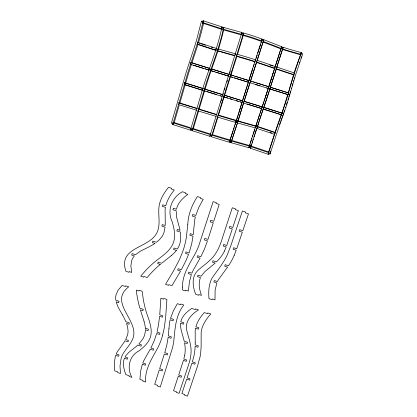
<?xml version="1.0" encoding="UTF-8"?>
<svg xmlns="http://www.w3.org/2000/svg" width="417" height="417" viewBox="0 0 417 417"><rect width="100%" height="100%" fill="white"/><g stroke="black" fill="none" stroke-linecap="round" stroke-linejoin="round"><path stroke-width="0.63" d="M237.429 54.731L243.226 35.481L243.012 34.757L243.559 32.985L249.418 34.731A20.224 1.731 17.3 0 1 254.547 36.383L262.121 39.073L261.078 42.925M261.829 40.324L261.84 40.011L263.518 40.527L253.781 70.76A114.566 1.96 -72.3 0 0 252.467 74.857L250.111 82.227A80.882 1.459 -72.4 0 0 247.317 91.036A89.452 1.59 -72.4 0 0 245.295 97.448L237.45 122.473M261.553 41.194L262.121 39.073M280.933 48.68L281.626 46.688L269.997 42.138A65.563 5.259 17.5 0 0 263.81 39.709L243.528 103.088L257.805 107.466A55.987 1.605 17.4 0 1 261.647 108.655L262.752 105.074M263.794 39.704L262.105 39.448M281.204 114.644A53.579 2.226 -71.5 0 1 280.161 117.625L275.799 130.047A33.553 1.616 -71.6 0 0 275.006 132.356L274.615 134.404L256.851 128.389L259.129 121.509M249.439 145.861L248.85 147.785A33.167 3.383 17.6 0 0 246.53 147.086L230.982 142.671L237.57 122.562L237.325 122.895L255.251 127.904L258.441 118.246M274.615 134.404L274.464 133.961L268.611 151.95L268.167 154.259L250.455 148.28L251.55 144.558M250.716 147.482L250.773 147.165L249.178 146.659L249.116 146.977L250.716 147.482L252.624 141.478M250.455 148.28L251.034 146.367M184.689 355.143L183.808 359.016L186.78 360.012L186.336 361.351L183.428 360.377L178.695 375.013L181.603 375.993L181.171 377.312L178.262 376.332L173.54 390.729L176.427 391.704L176.214 392.35L179.102 393.33L187.447 368.143C190.027 360.893 192.154 353.121 190.559 345.391C189.798 340.256 187.879 335.398 186.738 330.358C184.606 321.59 191.565 314.053 198.528 309.894L195.521 308.898L195.292 309.602L191.731 308.424C186.967 311.681 182.135 315.909 180.78 321.773L183.845 322.789L183.397 324.176L180.54 323.227L180.452 325.401L181.041 329.534L184.215 341.169L187.561 342.284L187.118 343.644L184.533 342.784L184.726 343.926A39.167 35.674 25.4 0 1 184.757 355.154M251.884 138.293L249.376 146.179A33.193 3.284 17.6 0 0 247.057 145.481L231.498 141.05M248.85 147.785L248.918 147.462L250.513 147.962M223.674 28.69L221.792 27.803C216.976 51.307 206.728 73.157 200.535 96.275L190.439 130.161L172.747 124.574L187.275 74.669A64.786 7.256 -73.6 0 1 188.927 69.331L196.459 46.391A35.523 4.535 -74.4 0 0 198.169 40.72L203.121 21.694L201.453 21.178L196.522 40.209A35.518 4.639 -74.4 0 1 194.817 45.886L187.285 68.821A64.781 7.423 -73.6 0 0 185.633 74.158L171.377 123.25L173.482 123.573M223.46 28.314C218.805 50.963 209.032 72.047 202.923 94.278L192.049 130.672L209.798 136.281L210.09 136.02L211.695 136.531L211.414 136.786L217.059 138.543A66.079 5.77 17.3 0 0 229.345 142.202L230.043 140.279M162.661 335.075L164.027 329.06A118.923 107.31 38.7 0 0 164.616 325.641L165.81 315.429L166.894 299.437L163.902 298.447L163.683 299.151L160.873 298.223L159.747 314.793L162.859 315.825L162.432 317.212L159.607 316.274L158.496 324.947L157.032 332.104L160.013 333.1L159.586 334.465L156.672 333.491L154.181 340.903L150.902 347.997L153.701 348.935L153.284 350.275L150.235 349.253L144.141 359.965A45.099 40.699 19.7 0 0 142.828 362.952L145.684 363.911L145.272 365.235L142.353 364.249L140.717 370.755L139.909 379.366L142.968 380.403L142.765 381.049L145.637 382.024C144.61 368.79 152.393 357.994 158.241 346.96A89.014 80.924 35.7 0 0 160.373 342.039A79.418 72.303 34.5 0 0 162.661 335.075M292.129 85.615L292.301 85.016M292.468 84.411L292.645 83.791M293.375 81.221L293.568 80.544M172.747 124.574L173.248 124.386L172.45 124.136L172.763 123.051M203.173 88.597L202.839 88.576L202.334 90.27L184.314 84.641L184.804 82.947L185.685 83.051L187.415 77.218A67.981 7.485 -73.5 0 1 191.361 64.593L190.605 64.286L191.101 62.571L209.417 68.294L208.907 69.999L209.204 70.129M202.547 22.153L202.886 20.98L203.715 21.231L203.413 20.85L202.902 22.622L203.579 23.446L201.114 33.256L198.44 42.852L197.778 42.32L197.277 44.046L197.934 44.551A35.273 4.451 -74.3 0 1 197.184 46.98L191.909 62.92L191.101 62.571M179.159 105.532L174.212 122.582L173.222 122.937L190.923 128.53L191.325 128.321M224.07 95.712L226.78 86.981A94.206 4.472 -72.7 0 1 229.147 79.444L243.293 33.886L241.61 33.37L227.494 78.933A94.195 4.702 -72.8 0 0 225.128 86.465L222.423 95.201M294.188 78.427L294.407 77.687M190.439 130.161L191.163 128.858M203.413 20.85L222.058 26.928L221.536 28.684L202.902 22.622M216.121 50.363L215.87 50.123L216.381 48.419L197.778 42.32M222.042 96.426L203.976 90.781L204.481 89.087L205.133 89.123L206.571 84.437A41.445 3.451 -73.2 0 1 210.674 71.933L211.085 70.744L210.538 70.504L211.049 68.8A55.774 0.813 17.3 0 0 214.864 69.978L229.136 74.414M192.68 129.64L192.925 128.827M218.242 49.17L218.492 49.425L222.214 35.982L223.668 30.003L223.189 29.185L223.715 27.423A34.564 3.195 17.6 0 0 226.097 28.121L238.842 31.65A53.454 4.326 17.2 0 1 241.886 32.505L241.448 34.606M211.664 69.092L217.971 51.093L217.481 50.613L217.992 48.904L233.421 53.214A61.883 2.841 17.2 0 1 235.516 53.798L235.641 53.996M289.205 95.691L289.388 95.092M288.845 96.885L289.023 96.291M209.798 136.281L222.782 94.722M228.594 76.817L228.787 76.212L228.433 76.03L228.959 74.315M241.563 34.971L241.339 34.277L241.886 32.505M223.189 94.106L223.371 93.512M235.516 53.798L234.98 55.529A61.841 2.664 17.2 0 0 232.889 54.945L217.481 50.613M220.708 102.17L220.854 101.701M221.135 100.778L221.276 100.325M221.552 99.428L221.688 98.98M211.414 136.786L224.21 95.253L224.633 95.217L230.424 76.718L230.075 76.535L230.601 74.82L248.975 80.601L249.111 80.168M223.903 96.916L224.424 95.232M230.601 74.82L230.961 75.034L235.647 60.423A58.729 3.44 -73.1 0 0 236.898 56.441L236.606 55.987L237.143 54.252L243.992 56.227A23.149 1.126 17.3 0 1 253.672 59.209L255.454 59.782L254.693 62.732M217.997 116.75L212.472 134.66L211.919 135.155L217.57 136.912A66.121 5.603 17.3 0 0 229.861 140.576L233.103 131.063M243.121 35.122L243.559 32.985M288.303 98.647L288.486 98.063M224.45 90.02L224.627 89.447M224.805 88.878L224.982 88.305M242.611 100.794L243.71 97.276M238.107 115.238L238.321 114.566M238.524 113.904L238.727 113.257M240.593 107.268L240.875 106.366M241.01 105.918L242.095 102.452L223.689 96.942L224.117 96.885L218.503 115.108L218.018 115.373L222.61 116.791M238.925 112.621L239.118 111.996M239.311 111.386L239.499 110.776M239.686 110.182L240.447 107.727M287.944 99.804L288.126 99.225M244.253 95.556L244.607 94.419M244.784 93.851L244.961 93.288M243.893 96.697L244.07 96.129M237.674 116.635L237.893 115.931M227.296 80.929L227.479 80.351M226.931 82.076L227.114 81.503M235.829 121.962L229.616 141.368L231.227 141.879L238.081 120.94A54.888 1.235 -72.3 0 0 239.28 117.141L243.528 103.088M247.119 86.46L246.755 87.612M246.212 89.327L245.498 91.594M246.39 88.758L246.572 88.185M245.144 92.72L245.321 92.157M268.444 153.487L274.141 135.911A33.772 1.647 -71.6 0 1 275.965 130.542L284.451 106.1A20.073 0.891 -71.5 0 0 285.494 102.916L293.719 75.258L298.906 59.6L301.105 53.444L302.747 53.944L295.898 73.95L287.157 103.432A20.073 0.949 -71.5 0 1 286.114 106.622L277.592 131.053A33.777 1.751 -71.6 0 0 275.762 136.416L270.065 153.998L268.444 153.487L268.397 153.133M270.362 151.981L270.659 151.037M229.345 142.202L229.861 140.576M241.87 102.582L242.512 100.841M248.84 80.465L248.297 82.18L229.981 76.582M217.507 117.036L222.094 118.449A40.605 2.361 17.3 0 0 234.484 122.098L235.668 122.431L236.481 120.435M247.672 84.703L247.86 84.109M248.052 83.509L248.245 82.905M247.302 85.876L247.489 85.292M235.099 124.798L243.643 96.932A89.441 1.814 -72.4 0 1 245.66 90.52A80.872 1.663 -72.4 0 1 248.449 81.711L250.794 74.341A114.55 2.231 -72.4 0 1 252.108 70.238L261.84 40.011M230.982 142.671L231.649 140.784M249.116 146.977L250.106 143.86M272.88 73.767L275.283 66.522L264.368 62.759A39.459 1.871 17.3 0 0 257.148 60.335M272.968 73.752L267.339 91.323M251.993 143.167L258.118 124.547M273.271 78.198L268.647 92.939A22.523 0.308 -71.9 0 1 267.594 96.171L265.493 102.53M276.184 69.008L273.875 76.29M272.843 79.876L278.024 63.535A170.355 2.669 -71.7 0 1 280.255 56.535L282.966 48.075L281.334 47.574L281.209 47.835M273.469 77.572L273.672 76.936M229.882 72.782L230.022 72.339M229.465 74.09L229.6 73.658M251.326 73.241L251.519 72.626M250.111 77.041L250.403 76.118M250.554 75.649L250.857 74.695M251.013 74.216L251.17 73.731M249.251 79.73L249.533 78.849M249.674 78.401L249.965 77.499M233.463 129.937L234.145 127.784M234.474 126.758L234.792 125.762M250.408 142.671L251.253 140.029M271.05 79.511L276.382 63.03A170.318 2.121 -71.8 0 1 278.619 56.034L281.334 47.574M252.963 140.112L253.228 139.278M287.042 102.655L287.224 102.087M230.309 71.443L230.455 70.989M253.447 66.621L253.682 65.881M253.927 65.125L254.177 64.348M252.551 69.415L252.765 68.737M251.722 72.005L252.337 70.082M252.415 136.401L252.78 135.275M251.654 138.778L254.782 129.333M253.989 136.901L254.704 134.681M282.142 50.327L282.439 49.399M257.805 53.079L258.55 50.765M258.941 49.555L260.625 44.332M256.121 58.307L256.434 57.322M256.763 56.305L257.101 55.263M253.129 134.185L256.518 124.042M255.048 133.628L256.601 128.848M269.246 90.77L269.94 88.936L288.058 94.607L288.627 92.913L270.44 87.257M266.844 92.6L265.238 97.776M267.224 91.438L265.931 95.655M266.984 92.423L268.84 86.71L250.513 80.981M265.91 95.457L264.54 99.892M282.554 49.175L283.226 47.251L285.009 47.861A17.467 1.522 16.9 0 0 288.918 49.123L301.355 52.62L295.898 67.434A17.941 0.787 -71.3 0 0 294.6 71.416L294.021 73.225L294.459 72.98L293.109 72.532A159.143 9.617 16.6 0 1 276.893 67.074L276.7 67.366A175.187 2.726 -71.7 0 1 281.991 50.791M276.262 68.894L276.898 67.074M288.058 94.607L287.746 94.581L285.4 102.144A20.141 0.886 -71.5 0 1 283.737 107.226L281.454 114.904L263.289 109.165L264.378 105.579M269.94 88.936L270.497 87.226M264.435 99.96L263.492 103.082M264.19 100.956L264.993 98.276M257.039 122.212L256.575 123.625M263.32 103.348L260.119 113.221M263.883 101.649L262.778 105.246M257.268 121.529L260.927 110.552A63.202 0.631 -71.9 0 0 261.626 108.451L261.647 108.655M258.159 124.125L258.629 122.707M265.327 102.723L259.296 120.711M258.53 117.735L259.765 114.044M258.858 122.025L259.603 120.101M264.425 105.756L266.072 100.471A23.342 0.313 -71.9 0 0 269.059 91.354M259.718 119.45L262.543 111.052A63.207 0.792 -71.9 0 0 263.247 108.957M288.627 92.913L288.251 92.908A64.218 2.679 -71.6 0 0 290.06 86.673L293.516 74.852L294.459 72.98M300.579 54.518L301.355 52.62M274.73 133.664L275.095 132.585M268.167 154.259L268.668 152.33M301.585 54.2L301.965 53.068L301.152 52.818M289.528 95.107L289.904 93.981M270.279 152.836L270.065 153.998M282.981 115.295L283.409 113.507M284.217 111.167L284.415 110.588M283.815 112.329L284.019 111.746M299.192 62.972L299.479 62.149M281.637 118.574L281.788 118.136M279.515 124.553L279.729 123.948M280.844 120.805L281.006 120.357M281.324 119.455L281.48 119.012M279.937 123.354L280.146 122.77M280.354 122.191L280.521 121.722M300.886 58.166L301.397 56.743M234.187 255.308L236.194 250.221L233.093 249.215L233.593 247.719L236.726 248.735L242.319 232.191L239.176 231.174L239.681 229.658L242.83 230.674L248.48 213.838L245.311 212.821L245.566 212.05L242.397 211.028L230.825 245.754L227.077 255.293A66.324 63.681 33.7 0 1 224.81 259.697L221.448 265.03L212.31 277.618A29.946 28.205 11.8 0 0 210.298 282.252C208.594 287.532 208.495 293.182 209.006 298.661L212.039 299.661L212.274 298.947L215 299.849L215.109 290.138L216.866 282.971L213.853 281.986L214.333 280.537L217.455 281.564A30.144 28.356 10.6 0 1 218.461 279.578L227.573 267.104L224.7 266.166L225.19 264.696L228.485 265.77A70.854 68.075 33.2 0 0 234.208 255.319M281.626 46.688L281.485 46.985L283.226 47.251M224.44 251.018L226.191 246.973L223.116 245.973L223.606 244.477L226.744 245.498L232.29 228.954L229.152 227.937L229.652 226.421L232.79 227.432L238.362 210.59L235.193 209.569L235.449 208.797L232.285 207.781L222.334 238.159C219.895 246.28 216.423 254.412 209.97 260.177C206.045 264.185 201.14 267.073 197.257 271.113C191.309 277.378 192.8 286.964 195.709 294.282L198.737 295.278L198.966 294.569L201.437 295.382C199.472 289.758 198.075 283.315 200.462 277.597L197.496 276.622L197.96 275.173L201.135 276.216L204.846 271.629L215.203 263.064L212.524 262.194L213.004 260.724L216.475 261.855L217.351 260.979A41.382 39.85 27.4 0 0 224.502 251.05M229.616 141.368L229.788 141.087M235.668 122.431L235.965 122.061M210.34 135.212L210.048 135.462L211.664 135.973M210.585 134.399L210.872 134.154M171.225 255.72L161.634 263.273L158.132 262.121L157.694 263.575L160.253 264.414M268.84 86.71L268.725 86.778A39.631 0.412 -72 0 0 271.045 79.538M192.049 130.672L192.44 130.448L190.84 129.942M216.131 116.379L197.955 110.901L198.674 110.682L193.311 128.613L192.534 129.041L210.298 134.644M191.08 129.134L190.678 129.348L192.289 129.854M216.637 114.732L198.45 109.238L199.164 109.04L204.627 90.797L203.976 90.781M172.45 124.136L172.951 123.948M196.699 110.281L178.142 104.453M197.194 108.629L178.961 103.114L179.894 102.989L185.195 84.724L184.314 84.641M300.787 54.325L288.361 50.817A17.457 1.47 16.9 0 1 284.451 49.56L282.674 48.956M301.157 54.981L282.445 49.461M234.245 55.669L217.393 50.916M238.024 120.894L256.398 126.075M237.846 121.253L255.777 126.288M240.5 34.668L225.92 30.603A33.913 2.982 17.6 0 1 220.52 28.987L202.719 23.154L202.375 22.742L203.204 22.992M235.297 121.9L236.397 122.207M236.606 55.987L243.445 57.973A23.133 1.058 17.3 0 1 253.119 60.95L254.902 61.523M236.444 56.29L247.922 59.667A21.82 0.99 17.3 0 1 251.065 60.647L254.307 61.674M236.913 120.581L218.06 114.967M236.189 120.784L235.006 120.45A40.637 2.252 17.3 0 1 222.615 116.796M231.748 140.466L247.255 144.887A32.609 3.185 17.6 0 1 252.509 146.497L269.418 152.236M243.012 34.757L248.871 36.503A20.209 1.668 17.3 0 1 253.995 38.156L261.563 40.835M242.767 35.315L250.289 37.572A19.677 1.605 17.3 0 1 253.427 38.588L260.891 41.2M230.648 140.148L225.373 138.606A61.674 5.207 17.3 0 1 220.306 137.084L212.034 134.524M229.058 141.441L230.137 141.754M215.87 50.123L197.277 44.046M216.188 50.551L197.132 44.306M249.955 104.875L250.794 105.131M251.227 105.261L254.797 106.356M241.99 32.844L243.664 33.355M202.907 21.945L201.453 21.178M228.281 74.2L211.038 68.894M230.502 74.888L231.591 75.222M244.169 101.274L262.757 106.997M242.407 100.893L224.21 95.253M244.06 101.404L258.347 105.793A56.034 1.423 17.4 0 1 262.194 106.987M240.359 101.925L241.438 102.259M247.104 104L249.538 104.745M255.282 106.507L256.241 106.799M256.747 106.955L257.753 107.268M197.257 42.305L198.075 42.555M232.665 75.55L233.723 75.878M215.745 72.115L228.433 76.03M230.075 76.535L232.405 77.254M228.881 76.243L210.533 70.577M241.964 100.596L239.817 99.934A90.765 1.793 17.3 0 1 232.587 97.693L224.184 95.076M258.285 107.43L260.469 108.102M190.663 62.482L191.481 62.738M250.544 81.091L251.686 81.445M252.853 81.81L255.251 82.556M209.501 68.414L191.069 62.654M190.168 64.187L190.986 64.442M205.159 68.836L208.907 69.999M249.965 82.702L255.955 84.641A110.119 0.933 17.3 0 1 259.874 85.866M208.995 70.103L193.436 65.177M203.877 68.508L190.579 64.354M263.825 107.325L282.585 113.247M263.836 107.497L282.017 113.231M263.283 108.978L268.334 110.562M225.837 97.422L227.943 98.078M230.017 98.725L232.066 99.361M256.976 126.252L275.215 132.392M257.378 126.778L275.163 132.773M269.33 86.96L260.422 84.171A110.187 1.215 17.3 0 0 256.497 82.947M270.888 87.445L278.337 89.785M266.666 87.909L268.282 88.414M255.293 84.359L267.573 88.268M269.377 88.837L288.538 94.836M184.872 82.801L203.47 88.607M204.538 88.941L223.079 94.732M184.434 82.743L185.247 82.999M184.804 82.947L202.839 88.576M204.481 89.087L222.563 94.737M184.387 84.474L194.504 87.633M195.114 87.825L201.051 89.681M201.552 89.837L202.5 90.129M204.043 90.614L205.232 90.984M206.91 91.511L207.974 91.844M208.505 92.006L216.699 94.57M220.291 95.691L221.437 96.051M223.668 96.749L224.758 97.088M183.944 84.427L184.757 84.682M215.844 114.274L198.581 108.858M250.982 146.675L268.71 152.643M278.947 89.973L288.512 92.975M268.871 110.729L273.615 112.225M255.824 125.903L257.404 126.398M236.345 120.596L237.956 121.102L237.44 122.739L235.824 122.233M179.096 102.733L197.053 108.373M178.622 102.796L179.43 103.051M210.945 134.18L192.732 128.431M274.141 112.392L276.236 113.059M249.507 145.502L251.091 146.002M173.42 122.332L190.288 127.659M172.654 122.421L173.722 122.76M268.126 153.936L268.934 154.191L268.882 153.831M229.532 141.895L231.138 142.4M211.278 47.173L212.899 47.689M276.794 113.236L279.036 113.95M279.635 114.138L281.428 114.711M154.889 243.392L152.408 242.579L152.846 241.104L156.443 242.277L159.336 239.796L161.885 236.752A19.177 18.301 38.2 0 0 163.996 232.488L165.075 227.129L161.838 226.082L162.286 224.581L165.189 225.524A53.439 50.457 43.7 0 0 165.247 222.527L165.096 209.652A30.608 29.748 28.1 0 1 165.434 207.358L162.26 206.332L162.713 204.81L165.773 205.795C167.227 199.915 170.506 194.666 174.27 189.99L171.455 189.089L171.689 188.312L168.557 187.306C164.877 191.81 161.619 196.798 159.935 202.412A30.436 29.555 30.8 0 0 158.898 207.598C158.163 215.568 160.524 223.929 157.433 231.612A18.885 17.994 39.5 0 1 156.088 234.239C146.862 248.777 117.875 247.552 125.944 271.311L128.936 272.296L129.14 271.576L131.709 272.426L130.865 265.837L131.683 260.646A15.836 14.913 31.8 0 1 133.294 257.336L134.357 255.923L131.678 255.048L132.095 253.593L135.499 254.709L140.341 251.18L148.176 247.265A67.137 63.874 50.2 0 0 154.905 243.413M176.381 250.403L173.576 249.486L174.03 248.011L177.319 249.085L178.2 247.641A22.169 21.168 33.7 0 0 180.697 239.03L180.326 232.081L176.865 230.961L177.324 229.459L180.019 230.335A62.362 58.75 39.6 0 0 179.529 228.036L176.558 216.981L176.177 210.83L172.946 209.782L173.404 208.26L176.427 209.235C177.804 202.865 182.797 198.085 187.843 194.353L185.284 193.53L185.518 192.758L182.375 191.747C171.528 197.627 166.753 210.83 172.278 221.943C173.993 228.104 175.531 234.708 173.91 241.062A21.111 20.136 35 0 1 172.951 243.846C168.661 253.369 158.512 257.904 151.361 264.899A109.442 100.773 14.3 0 0 146.205 269.914L140.696 276.169L143.693 277.154L143.907 276.44L147.206 277.524L148.087 276.481A113.059 103.896 13.1 0 1 160.248 264.404M256.544 62.404L275.137 68.701M293.902 74.653L292.552 74.21A158.981 9.012 16.6 0 1 276.335 68.774M294.293 75.112L286.25 72.449A150.057 8.324 16.7 0 1 279.557 70.202L276.184 69.06M145.309 328.195L148.494 329.258L148.077 330.624L145.361 329.717L145.293 331.296A21.194 19.375 29.2 0 1 142.765 339.094L138.897 343.973L141.457 344.833L141.045 346.178L137.766 345.078A60.34 55.226 34.5 0 1 136.218 346.475L128.837 352.36L125.725 355.779L125.011 356.957L127.784 357.89L127.388 359.214L124.422 358.219C122.327 363.561 123.891 369.483 125.851 374.617L129.244 375.764L129.046 376.415L131.913 377.385C126.544 367.976 129.218 355.722 139.132 350.796C143.63 347.262 148.217 343.243 150.214 337.707A20.198 18.468 28.2 0 0 150.923 335.101C152.513 325.14 146.763 316.044 144.819 306.563A112.699 106.314 8.7 0 1 143.312 299.557L142.161 291.259L139.179 290.274L138.97 290.983L136.286 290.091L136.442 291.462A116.296 109.853 9.1 0 0 139.862 308.194L143.286 309.331L142.869 310.717L140.378 309.888L144.032 321.231M203.731 44.687L205.357 45.229M201.385 43.889L203.147 44.483M274.725 68.226L263.81 64.484A39.433 1.757 17.3 0 0 256.596 62.076M271.269 65.5L272.848 66.042M197.627 42.597L200.269 43.509M269.763 64.979L270.763 65.323M281.402 49.097L263.122 42.034M270.101 132.371L271.754 132.955M261.443 39.464L262.548 39.876M211.049 68.8L211.341 68.941M281.204 114.644L281.454 114.904M202.886 20.98L203.225 21.403M221.792 27.803L222.021 28.184M222.058 26.928L223.934 27.819L223.715 27.423M122.504 314.934L118.214 307.392L116.103 301.825L118.673 302.679L119.074 301.293L115.796 300.204L115.655 298.468A15.57 14.418 30.7 0 1 116.035 294.892L118.032 290.248L122.139 285.416L125.538 286.542L125.741 285.833L128.717 286.818C110.02 301.204 133.93 316.889 133.888 333.188A17.947 16.346 29.9 0 1 133.617 335.899C132.246 343.108 126.236 347.992 122.833 354.169A28.335 25.588 24.3 0 0 121.112 358.411L120.002 365.98L120.461 373.517L117.599 372.548L117.797 371.896L114.644 370.833L114.305 362.853L115.274 356.749L115.728 355.294L118.652 356.28L119.043 354.95L116.223 354.002A28.465 25.703 25.1 0 1 117.078 352.188L123.536 343.009A50.947 46.256 34.9 0 0 124.985 340.798L128.055 341.825L128.457 340.481L125.699 339.553L127.545 335.013A18.218 16.581 30.7 0 0 128.045 330.665L127.576 326.949L126.549 323.441L128.957 324.244L129.364 322.878L125.882 321.721A62.102 55.675 33.8 0 0 122.483 314.944M241.61 33.37L241.719 33.725M144.001 321.241A36.972 33.657 30.9 0 1 145.351 328.195M176.412 250.424A38.896 37.108 38.1 0 1 171.199 255.694M282.69 115.572A53.59 2.366 -71.5 0 1 282.095 117.271M286.865 103.218A20.146 0.943 -71.5 0 1 286.312 104.912M285.567 107.169A20.146 0.943 -71.5 0 1 285.379 107.737M291.426 88.102A64.223 2.851 -71.6 0 1 291.295 88.555M290.519 91.245A64.223 2.851 -71.6 0 1 290.018 92.97M272.687 80.043A39.636 0.516 -71.9 0 1 270.378 87.273M275.361 65.98A175.145 2.163 -71.8 0 1 280.38 50.295L281.074 48.393L269.439 43.879A65.521 5.067 17.5 0 0 263.257 41.465M237.445 117.359A54.882 1.407 -72.4 0 1 236.731 119.637M222.475 27.689A33.939 3.096 17.6 0 1 221.516 27.397M223.189 29.185A34.538 3.075 17.6 0 0 225.566 29.883L238.3 33.423A53.418 4.17 17.2 0 1 241.339 34.277M234.776 76.202A85.839 0.985 17.3 0 1 240.953 78.115M241.98 78.432A77.661 0.902 17.3 0 1 249.423 80.742M234.25 77.901A85.782 0.756 17.3 0 1 240.421 79.809A77.609 0.693 17.3 0 1 247.787 82.097M214.354 71.688A55.732 0.625 17.3 0 1 210.538 70.504M238.237 101.274A90.708 2.022 17.3 0 1 236.163 100.633M195.213 342.878L195.192 344.828L198.356 345.886L197.903 347.246L195.14 346.324A67.08 61.08 27.9 0 1 193.67 357.129L192.352 361.878L195.312 362.868L194.864 364.208L191.935 363.228L187.108 377.844L190.027 378.829L189.584 380.142L186.67 379.162L181.885 393.549L184.778 394.524L184.559 395.17L187.457 396.15L197.538 366.063L199.983 357.15A62.894 57.317 26.6 0 0 200.707 352.683L201.119 346.876L201.161 332.229A29.357 27.084 13.9 0 1 202.25 327.522C203.986 322.393 207.233 317.936 210.83 313.959L207.817 312.958L207.583 313.662L204.267 312.568C200.613 316.706 197.377 321.413 195.891 326.787L198.919 327.793L198.466 329.18L195.542 328.21A29.477 27.22 14.8 0 0 195.192 330.295L195.213 342.878M182.458 287.058L182.297 289.867L185.32 290.863L185.544 290.149L188.375 291.082L189.459 281.71L191.361 274.61L188.348 273.625L188.807 272.176L191.898 273.187A47.767 45.005 12.3 0 1 193.368 269.914L200.092 258.139L197.152 257.18L197.622 255.704L200.827 256.752L204.288 249.455L207.296 241.427L207.473 240.896L204.382 239.895L204.862 238.399L207.968 239.405L209.245 235.449L213.259 222.808L210.132 221.797L210.616 220.275L213.749 221.286L219.201 204.429L216.053 203.418L216.298 202.646L213.144 201.63L198.68 246.056A100.935 95.331 46.9 0 1 195.881 252.363C190.105 263.382 182.333 273.995 182.458 287.058M168.974 328.434L168.327 335.873L171.413 336.9L170.975 338.26L168.155 337.322L166.894 344.651L164.778 352.641L167.712 353.626L167.285 354.966L164.366 353.991L159.68 368.618L162.583 369.598L162.161 370.916L159.258 369.942L154.717 384.37L157.6 385.344L157.391 385.991L160.274 386.966L172.471 347.955A95.295 86.277 34.2 0 0 173.696 341.737C175.062 329.034 175.411 315.57 183.788 305.02L180.785 304.029L180.566 304.733L177.376 303.675L173.378 310.806L170.506 318.364L173.508 319.359L173.071 320.746L170.141 319.771A46.725 43.206 16.2 0 0 169.5 323.133L168.974 328.434M187.801 224.377L186.284 237.883A93.048 87.32 45.5 0 1 185.096 243.679A83.014 78.151 44.2 0 1 182.823 251.326L180.373 257.466A125.027 116.275 49.7 0 1 178.836 260.802L173.837 270.299L165.554 284.352L168.567 285.343L168.786 284.634L171.981 285.681L180.592 271.081L177.705 270.133L178.153 268.684L181.343 269.731L186.003 260.547L188.573 254.38L185.544 253.39L186.003 251.92L189.104 252.926L191.711 243.71L193.029 236.204L189.803 235.162L190.272 233.661L193.233 234.625L194.624 220.702A48.601 47.053 8 0 1 195.354 217.022L192.195 216.001L192.664 214.479L195.755 215.474L198.904 207.166L203.235 199.3L200.29 198.351L200.53 197.58L197.382 196.569C191.997 204.877 188.166 214.395 187.801 224.377"/></g></svg>
